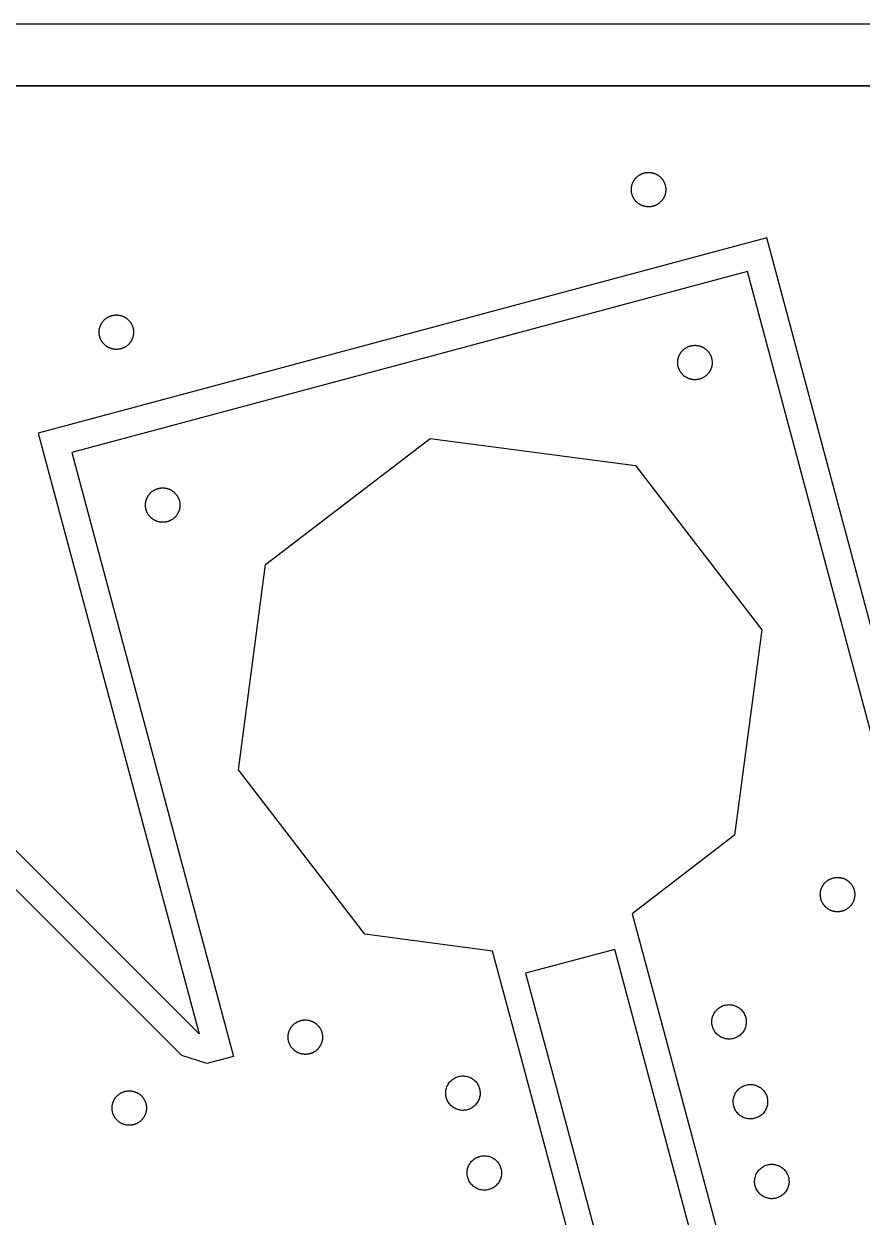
# Model space of a CAD drawing. Extents: x -16500 to 16500, y -16500 to 38576.
# Drawn here: x -6563 to -478, y 7835 to 16500 of the extents above; entities that cross this region are included whole.
import ezdxf

# ---------------------------------------------------------------- set-up
doc = ezdxf.new("R2010")
doc.units = 0
doc.header["$MEASUREMENT"] = 0
for name, color, linetype in [('Bottom', 2, 'Continuous'), ('Top', 1, 'Continuous'), ('Vias', 60, 'Continuous')]:
    doc.layers.add(name, color=color, linetype=linetype)

msp = doc.modelspace()

# ---------------------------------------------------------------- linework, layer by layer
at = {"layer": 'Bottom', "linetype": 'Continuous'}
for points in [[(-16500, 16500), (16500, 16500), (16500, -16500), (-16500, -16500)], [(-16050, 16050), (16050, 16050), (16050, -16050), (-16050, -16050)]]:
    msp.add_lwpolyline(points, close=True, dxfattribs=at)
at = {"layer": 'Top'}
for points in [[(-16500, -16050), (-16500, 16500), (16500, 16500), (16500, -16500), (-16500, -16500), (-16500, -16050)], [(-16050, -16050), (16050, -16050), (16050, 16050), (-16050, 16050)]]:
    msp.add_lwpolyline(points, close=True, dxfattribs=at)
at = {"layer": 'Top', "linetype": 'Continuous'}
for points in [[(50.906, 10392.699), (-1169.063, 14945.686), (-6460.405, 13527.876), (-5291.342, 9164.874)], [(-135.705, 10316.4), (-1310.485, 14700.737), (-6215.456, 13386.454), (-5040.676, 9002.117)], [(-5291.342, 9164.874), (-8626.704, 12500.234), (-12500.234, 8626.703), (-9290.551, 5417.021), (-13700.786, 6354.445), (-14839.727, 996.153), (-10392.695, 50.907), (-14945.686, -1169.063), (-13527.876, -6460.405), (-9164.874, -5291.342), (-12500.235, -8626.702), (-8626.705, -12500.234), (-5417.021, -9290.551), (-6354.445, -13700.786), (-996.153, -14839.727), (-50.907, -10392.695)], [(-5040.676, 9002.117), (-5233.862, 8950.353), (-5417.146, 9007.834), (-8626.704, 12217.392), (-12217.392, 8626.703), (-9007.833, 5417.146), (-9106.927, 5173.522), (-13546.739, 6117.234), (-14602.515, 1150.2), (-10162.703, 206.489), (-10204.285, 10.859), (-10316.4, -135.705), (-14700.737, -1310.485), (-13386.454, -6215.456), (-9002.117, -5040.676), (-8950.353, -5233.862), (-9007.834, -5417.145), (-12217.392, -8626.702), (-8626.704, -12217.391), (-5417.146, -9007.834), (-5173.522, -9106.927), (-6117.234, -13546.739), (-1150.2, -14602.515), (-206.489, -10162.703)]]:
    msp.add_lwpolyline(points, dxfattribs=at)
at = {"layer": 'Top'}
for points in [[(-2524.658, 7393.705), (-2916.976, 8857.855), (-3160.385, 9766.272), (-4088.829, 9888.504), (-5004.839, 11082.272), (-4808.435, 12574.11), (-3614.667, 13490.12), (-2122.829, 13293.716), (-1206.819, 12099.948), (-1403.223, 10608.11), (-2146.163, 10038.032), (-1902.754, 9129.615), (-1510.436, 7665.465)], [(-1693.962, 7616.29), (-2086.279, 9080.44), (-2086.279, 9080.44), (-2273.406, 9778.804), (-2920.576, 9605.395), (-2733.45, 8907.031), (-2341.132, 7442.881)]]:
    msp.add_lwpolyline(points, dxfattribs=at)
at = {"layer": 'Vias'}
for points in [[(-2027.544, 15171.304), (-2030.762, 15171.332), (-2033.979, 15171.443), (-2037.192, 15171.636), (-2040.399, 15171.912), (-2043.598, 15172.27), (-2046.786, 15172.711), (-2049.962, 15173.234), (-2053.124, 15173.838), (-2056.269, 15174.523), (-2059.395, 15175.289), (-2062.5, 15176.136), (-2065.583, 15177.062), (-2068.641, 15178.067), (-2071.672, 15179.151), (-2074.674, 15180.312), (-2077.645, 15181.55), (-2080.583, 15182.864), (-2083.487, 15184.254), (-2086.353, 15185.717), (-2089.181, 15187.254), (-2091.969, 15188.864), (-2094.714, 15190.544), (-2097.415, 15192.295), (-2100.07, 15194.115), (-2102.677, 15196.002), (-2105.235, 15197.956), (-2107.742, 15199.975), (-2110.195, 15202.059), (-2112.595, 15204.204), (-2114.938, 15206.411), (-2117.224, 15208.677), (-2119.451, 15211.001), (-2121.617, 15213.382), (-2123.721, 15215.818), (-2125.761, 15218.307), (-2127.737, 15220.848), (-2129.647, 15223.439), (-2131.489, 15226.078), (-2133.263, 15228.764), (-2134.967, 15231.495), (-2136.601, 15234.268), (-2138.162, 15237.083), (-2139.65, 15239.937), (-2141.065, 15242.829), (-2142.404, 15245.755), (-2143.668, 15248.716), (-2144.854, 15251.708), (-2145.964, 15254.729), (-2146.995, 15257.778), (-2147.948, 15260.853), (-2148.821, 15263.951), (-2149.614, 15267.07), (-2150.326, 15270.209), (-2150.958, 15273.366), (-2151.507, 15276.537), (-2151.976, 15279.722), (-2152.361, 15282.917), (-2152.665, 15286.122), (-2152.886, 15289.333), (-2153.024, 15292.549), (-2153.079, 15295.767), (-2153.051, 15298.985), (-2152.941, 15302.202), (-2152.748, 15305.415), (-2152.472, 15308.622), (-2152.113, 15311.821), (-2151.673, 15315.009), (-2151.15, 15318.185), (-2150.546, 15321.347), (-2149.86, 15324.492), (-2149.094, 15327.618), (-2148.248, 15330.724), (-2147.322, 15333.806), (-2146.317, 15336.864), (-2145.233, 15339.895), (-2144.072, 15342.897), (-2142.834, 15345.868), (-2141.519, 15348.806), (-2140.13, 15351.71), (-2138.666, 15354.576), (-2137.129, 15357.404), (-2135.52, 15360.192), (-2133.839, 15362.937), (-2132.088, 15365.638), (-2130.269, 15368.293), (-2128.381, 15370.9), (-2126.427, 15373.458), (-2124.408, 15375.965), (-2122.325, 15378.419), (-2120.179, 15380.818), (-2117.973, 15383.161), (-2115.707, 15385.447), (-2113.382, 15387.674), (-2111.001, 15389.84), (-2108.566, 15391.944), (-2106.076, 15393.984), (-2103.535, 15395.96), (-2100.944, 15397.87), (-2098.305, 15399.713), (-2095.619, 15401.486), (-2092.889, 15403.19), (-2090.115, 15404.824), (-2087.3, 15406.385), (-2084.446, 15407.873), (-2081.555, 15409.288), (-2078.628, 15410.627), (-2075.668, 15411.891), (-2072.676, 15413.078), (-2069.654, 15414.187), (-2066.605, 15415.218), (-2063.531, 15416.171), (-2060.433, 15417.044), (-2057.313, 15417.837), (-2054.174, 15418.549), (-2051.018, 15419.181), (-2047.846, 15419.731), (-2044.662, 15420.199), (-2041.466, 15420.584), (-2038.262, 15420.888), (-2035.051, 15421.109), (-2031.835, 15421.247), (-2028.617, 15421.302), (-2025.398, 15421.275), (-2022.181, 15421.164), (-2018.968, 15420.971), (-2015.761, 15420.695), (-2012.563, 15420.336), (-2009.374, 15419.896), (-2006.198, 15419.373), (-2003.037, 15418.769), (-1999.892, 15418.083), (-1996.765, 15417.317), (-1993.66, 15416.471), (-1990.577, 15415.545), (-1987.519, 15414.54), (-1984.489, 15413.456), (-1981.487, 15412.295), (-1978.515, 15411.057), (-1975.577, 15409.742), (-1972.674, 15408.353), (-1969.807, 15406.889), (-1966.979, 15405.352), (-1964.192, 15403.743), (-1961.446, 15402.062), (-1958.745, 15400.311), (-1956.09, 15398.492), (-1953.483, 15396.604), (-1950.925, 15394.65), (-1948.419, 15392.631), (-1945.965, 15390.548), (-1943.566, 15388.403), (-1941.222, 15386.196), (-1938.936, 15383.93), (-1936.71, 15381.605), (-1934.544, 15379.225), (-1932.44, 15376.789), (-1930.399, 15374.299), (-1928.423, 15371.759), (-1926.513, 15369.168), (-1924.671, 15366.528), (-1922.897, 15363.842), (-1921.193, 15361.112), (-1919.56, 15358.338), (-1917.998, 15355.523), (-1916.51, 15352.669), (-1915.096, 15349.778), (-1913.756, 15346.851), (-1912.493, 15343.891), (-1911.306, 15340.899), (-1910.196, 15337.877), (-1909.165, 15334.828), (-1908.213, 15331.754), (-1907.339, 15328.656), (-1906.546, 15325.536), (-1905.834, 15322.397), (-1905.203, 15319.241), (-1904.653, 15316.07), (-1904.185, 15312.885), (-1903.799, 15309.689), (-1903.496, 15306.485), (-1903.275, 15303.274), (-1903.137, 15300.058), (-1903.081, 15296.84), (-1903.109, 15293.621), (-1903.219, 15290.404), (-1903.413, 15287.191), (-1903.689, 15283.984), (-1904.047, 15280.786), (-1904.488, 15277.597), (-1905.01, 15274.421), (-1905.615, 15271.26), (-1906.3, 15268.115), (-1907.066, 15264.989), (-1907.913, 15261.883), (-1908.839, 15258.8), (-1909.844, 15255.743), (-1910.927, 15252.712), (-1912.089, 15249.71), (-1913.327, 15246.739), (-1914.641, 15243.8), (-1916.03, 15240.897), (-1917.494, 15238.03), (-1919.031, 15235.202), (-1920.641, 15232.415), (-1922.321, 15229.67), (-1924.072, 15226.969), (-1925.892, 15224.314), (-1927.779, 15221.706), (-1929.733, 15219.149), (-1931.752, 15216.642), (-1933.835, 15214.188), (-1935.981, 15211.789), (-1938.188, 15209.445), (-1940.454, 15207.16), (-1942.778, 15204.933), (-1945.159, 15202.767), (-1947.595, 15200.663), (-1950.084, 15198.622), (-1952.625, 15196.646), (-1955.216, 15194.737), (-1957.855, 15192.894), (-1960.541, 15191.12), (-1963.272, 15189.416), (-1966.045, 15187.783), (-1968.86, 15186.222), (-1971.714, 15184.733), (-1974.606, 15183.319), (-1977.532, 15181.98), (-1980.493, 15180.716), (-1983.485, 15179.529), (-1986.506, 15178.42), (-1989.555, 15177.388), (-1992.63, 15176.436), (-1995.728, 15175.563), (-1998.847, 15174.77), (-2001.986, 15174.057), (-2005.143, 15173.426), (-2008.314, 15172.876), (-2011.499, 15172.408), (-2014.694, 15172.022), (-2017.898, 15171.719), (-2021.11, 15171.498), (-2024.325, 15171.36)], [(-5891.247, 14136.028), (-5894.466, 14136.056), (-5897.683, 14136.166), (-5900.895, 14136.36), (-5904.102, 14136.636), (-5907.301, 14136.994), (-5910.49, 14137.435), (-5913.666, 14137.957), (-5916.827, 14138.562), (-5919.972, 14139.247), (-5923.098, 14140.013), (-5926.204, 14140.86), (-5929.286, 14141.786), (-5932.344, 14142.791), (-5935.375, 14143.874), (-5938.377, 14145.036), (-5941.348, 14146.274), (-5944.286, 14147.588), (-5947.19, 14148.977), (-5950.057, 14150.441), (-5952.885, 14151.978), (-5955.672, 14153.588), (-5958.417, 14155.268), (-5961.118, 14157.019), (-5963.773, 14158.839), (-5966.381, 14160.726), (-5968.938, 14162.68), (-5971.445, 14164.699), (-5973.899, 14166.782), (-5976.298, 14168.928), (-5978.642, 14171.135), (-5980.927, 14173.401), (-5983.154, 14175.725), (-5985.32, 14178.106), (-5987.424, 14180.542), (-5989.465, 14183.031), (-5991.44, 14185.572), (-5993.35, 14188.163), (-5995.193, 14190.802), (-5996.967, 14193.488), (-5998.671, 14196.219), (-6000.304, 14198.992), (-6001.865, 14201.807), (-6003.354, 14204.661), (-6004.768, 14207.552), (-6006.107, 14210.479), (-6007.371, 14213.44), (-6008.558, 14216.432), (-6009.667, 14219.453), (-6010.699, 14222.502), (-6011.651, 14225.577), (-6012.524, 14228.675), (-6013.317, 14231.794), (-6014.03, 14234.933), (-6014.661, 14238.089), (-6015.211, 14241.261), (-6015.679, 14244.445), (-6016.065, 14247.641), (-6016.368, 14250.845), (-6016.589, 14254.057), (-6016.727, 14257.272), (-6016.782, 14260.491), (-6016.755, 14263.709), (-6016.644, 14266.926), (-6016.451, 14270.139), (-6016.175, 14273.346), (-6015.817, 14276.545), (-6015.376, 14279.733), (-6014.853, 14282.909), (-6014.249, 14286.071), (-6013.564, 14289.216), (-6012.797, 14292.342), (-6011.951, 14295.447), (-6011.025, 14298.53), (-6010.02, 14301.588), (-6008.936, 14304.619), (-6007.775, 14307.621), (-6006.537, 14310.592), (-6005.223, 14313.53), (-6003.833, 14316.433), (-6002.369, 14319.3), (-6000.832, 14322.128), (-5999.223, 14324.916), (-5997.542, 14327.661), (-5995.792, 14330.362), (-5993.972, 14333.017), (-5992.084, 14335.624), (-5990.131, 14338.182), (-5988.111, 14340.689), (-5986.028, 14343.142), (-5983.883, 14345.542), (-5981.676, 14347.885), (-5979.41, 14350.171), (-5977.086, 14352.398), (-5974.705, 14354.564), (-5972.269, 14356.668), (-5969.78, 14358.708), (-5967.239, 14360.684), (-5964.648, 14362.594), (-5962.008, 14364.436), (-5959.323, 14366.21), (-5956.592, 14367.914), (-5953.818, 14369.548), (-5951.004, 14371.109), (-5948.15, 14372.597), (-5945.258, 14374.011), (-5942.331, 14375.351), (-5939.371, 14376.614), (-5936.379, 14377.801), (-5933.358, 14378.911), (-5930.309, 14379.942), (-5927.234, 14380.895), (-5924.136, 14381.768), (-5921.016, 14382.561), (-5917.877, 14383.273), (-5914.721, 14383.905), (-5911.55, 14384.454), (-5908.365, 14384.922), (-5905.17, 14385.308), (-5901.965, 14385.612), (-5898.754, 14385.833), (-5895.538, 14385.971), (-5892.32, 14386.026), (-5889.101, 14385.998), (-5885.884, 14385.888), (-5882.672, 14385.695), (-5879.465, 14385.419), (-5876.266, 14385.06), (-5873.077, 14384.62), (-5869.901, 14384.097), (-5866.74, 14383.493), (-5863.595, 14382.807), (-5860.469, 14382.041), (-5857.363, 14381.195), (-5854.281, 14380.269), (-5851.223, 14379.263), (-5848.192, 14378.18), (-5845.19, 14377.019), (-5842.219, 14375.781), (-5839.281, 14374.466), (-5836.377, 14373.077), (-5833.51, 14371.613), (-5830.682, 14370.076), (-5827.895, 14368.467), (-5825.15, 14366.786), (-5822.449, 14365.035), (-5819.794, 14363.216), (-5817.186, 14361.328), (-5814.629, 14359.374), (-5812.122, 14357.355), (-5809.668, 14355.272), (-5807.269, 14353.126), (-5804.925, 14350.92), (-5802.64, 14348.654), (-5800.413, 14346.329), (-5798.247, 14343.948), (-5796.143, 14341.512), (-5794.102, 14339.023), (-5792.127, 14336.482), (-5790.217, 14333.891), (-5788.374, 14331.252), (-5786.6, 14328.566), (-5784.896, 14325.836), (-5783.263, 14323.062), (-5781.702, 14320.247), (-5780.213, 14317.393), (-5778.799, 14314.502), (-5777.46, 14311.575), (-5776.196, 14308.615), (-5775.009, 14305.623), (-5773.9, 14302.601), (-5772.868, 14299.552), (-5771.916, 14296.478), (-5771.043, 14293.38), (-5770.25, 14290.26), (-5769.537, 14287.121), (-5768.906, 14283.965), (-5768.356, 14280.793), (-5767.888, 14277.609), (-5767.502, 14274.413), (-5767.199, 14271.209), (-5766.978, 14267.998), (-5766.84, 14264.782), (-5766.785, 14261.564), (-5766.812, 14258.345), (-5766.923, 14255.128), (-5767.116, 14251.915), (-5767.392, 14248.708), (-5767.75, 14245.51), (-5768.191, 14242.321), (-5768.714, 14239.145), (-5769.318, 14235.983), (-5770.003, 14232.839), (-5770.77, 14229.712), (-5771.616, 14226.607), (-5772.542, 14223.524), (-5773.547, 14220.466), (-5774.631, 14217.436), (-5775.792, 14214.434), (-5777.03, 14211.462), (-5778.344, 14208.524), (-5779.734, 14205.621), (-5781.198, 14202.754), (-5782.735, 14199.926), (-5784.344, 14197.139), (-5786.025, 14194.393), (-5787.775, 14191.692), (-5789.595, 14189.037), (-5791.483, 14186.43), (-5793.436, 14183.872), (-5795.456, 14181.366), (-5797.539, 14178.912), (-5799.684, 14176.512), (-5801.891, 14174.169), (-5804.157, 14171.883), (-5806.481, 14169.657), (-5808.862, 14167.491), (-5811.298, 14165.387), (-5813.787, 14163.346), (-5816.328, 14161.37), (-5818.919, 14159.46), (-5821.559, 14157.618), (-5824.244, 14155.844), (-5826.975, 14154.14), (-5829.749, 14152.507), (-5832.563, 14150.945), (-5835.417, 14149.457), (-5838.309, 14148.043), (-5841.236, 14146.703), (-5844.196, 14145.44), (-5847.188, 14144.253), (-5850.209, 14143.143), (-5853.258, 14142.112), (-5856.333, 14141.159), (-5859.431, 14140.286), (-5862.551, 14139.493), (-5865.69, 14138.781), (-5868.846, 14138.15), (-5872.017, 14137.6), (-5875.202, 14137.132), (-5878.397, 14136.746), (-5881.602, 14136.442), (-5884.813, 14136.222), (-5888.029, 14136.084)], [(-1691.079, 13915.601), (-1694.298, 13915.629), (-1697.514, 13915.739), (-1700.727, 13915.932), (-1703.934, 13916.208), (-1707.133, 13916.567), (-1710.322, 13917.007), (-1713.498, 13917.53), (-1716.659, 13918.134), (-1719.804, 13918.82), (-1722.93, 13919.586), (-1726.036, 13920.432), (-1729.118, 13921.358), (-1732.176, 13922.363), (-1735.207, 13923.447), (-1738.209, 13924.608), (-1741.18, 13925.846), (-1744.118, 13927.161), (-1747.022, 13928.55), (-1749.888, 13930.014), (-1752.716, 13931.551), (-1755.504, 13933.16), (-1758.249, 13934.841), (-1760.95, 13936.592), (-1763.605, 13938.411), (-1766.212, 13940.299), (-1768.77, 13942.253), (-1771.277, 13944.272), (-1773.731, 13946.355), (-1776.13, 13948.501), (-1778.473, 13950.707), (-1780.759, 13952.973), (-1782.986, 13955.298), (-1785.152, 13957.679), (-1787.256, 13960.114), (-1789.297, 13962.604), (-1791.272, 13965.145), (-1793.182, 13967.736), (-1795.025, 13970.375), (-1796.798, 13973.061), (-1798.503, 13975.791), (-1800.136, 13978.565), (-1801.697, 13981.38), (-1803.185, 13984.234), (-1804.6, 13987.125), (-1805.939, 13990.052), (-1807.203, 13993.012), (-1808.39, 13996.004), (-1809.499, 13999.026), (-1810.531, 14002.075), (-1811.483, 14005.149), (-1812.356, 14008.247), (-1813.149, 14011.367), (-1813.862, 14014.506), (-1814.493, 14017.662), (-1815.043, 14020.834), (-1815.511, 14024.018), (-1815.897, 14027.214), (-1816.2, 14030.418), (-1816.421, 14033.629), (-1816.559, 14036.845), (-1816.614, 14040.063), (-1816.587, 14043.282), (-1816.476, 14046.499), (-1816.283, 14049.712), (-1816.007, 14052.919), (-1815.649, 14056.117), (-1815.208, 14059.306), (-1814.685, 14062.482), (-1814.081, 14065.643), (-1813.396, 14068.788), (-1812.629, 14071.915), (-1811.783, 14075.02), (-1810.857, 14078.103), (-1809.852, 14081.16), (-1808.768, 14084.191), (-1807.607, 14087.193), (-1806.369, 14090.164), (-1805.055, 14093.103), (-1803.665, 14096.006), (-1802.201, 14098.873), (-1800.664, 14101.701), (-1799.055, 14104.488), (-1797.374, 14107.233), (-1795.624, 14109.934), (-1793.804, 14112.589), (-1791.916, 14115.197), (-1789.962, 14117.755), (-1787.943, 14120.261), (-1785.86, 14122.715), (-1783.715, 14125.114), (-1781.508, 14127.458), (-1779.242, 14129.744), (-1776.918, 14131.97), (-1774.537, 14134.136), (-1772.101, 14136.24), (-1769.612, 14138.281), (-1767.071, 14140.257), (-1764.48, 14142.167), (-1761.84, 14144.009), (-1759.155, 14145.783), (-1756.424, 14147.487), (-1753.65, 14149.12), (-1750.836, 14150.681), (-1747.982, 14152.17), (-1745.09, 14153.584), (-1742.163, 14154.923), (-1739.203, 14156.187), (-1736.211, 14157.374), (-1733.19, 14158.484), (-1730.141, 14159.515), (-1727.066, 14160.467), (-1723.968, 14161.34), (-1720.848, 14162.133), (-1717.709, 14162.846), (-1714.553, 14163.477), (-1711.382, 14164.027), (-1708.197, 14164.495), (-1705.002, 14164.881), (-1701.797, 14165.184), (-1698.586, 14165.405), (-1695.37, 14165.543), (-1692.152, 14165.599), (-1688.933, 14165.571), (-1685.716, 14165.46), (-1682.503, 14165.267), (-1679.297, 14164.991), (-1676.098, 14164.633), (-1672.909, 14164.192), (-1669.733, 14163.67), (-1666.572, 14163.065), (-1663.427, 14162.38), (-1660.301, 14161.614), (-1657.195, 14160.767), (-1654.112, 14159.841), (-1651.055, 14158.836), (-1648.024, 14157.753), (-1645.022, 14156.591), (-1642.051, 14155.353), (-1639.113, 14154.039), (-1636.209, 14152.649), (-1633.342, 14151.186), (-1630.514, 14149.649), (-1627.727, 14148.039), (-1624.982, 14146.359), (-1622.281, 14144.608), (-1619.626, 14142.788), (-1617.018, 14140.901), (-1614.461, 14138.947), (-1611.954, 14136.928), (-1609.5, 14134.845), (-1607.101, 14132.699), (-1604.757, 14130.492), (-1602.472, 14128.226), (-1600.245, 14125.902), (-1598.079, 14123.521), (-1595.975, 14121.085), (-1593.934, 14118.596), (-1591.958, 14116.055), (-1590.049, 14113.464), (-1588.206, 14110.825), (-1586.432, 14108.139), (-1584.728, 14105.408), (-1583.095, 14102.635), (-1581.534, 14099.82), (-1580.045, 14096.966), (-1578.631, 14094.074), (-1577.292, 14091.148), (-1576.028, 14088.187), (-1574.841, 14085.195), (-1573.732, 14082.174), (-1572.7, 14079.125), (-1571.748, 14076.05), (-1570.875, 14072.952), (-1570.082, 14069.833), (-1569.369, 14066.694), (-1568.738, 14063.537), (-1568.188, 14060.366), (-1567.72, 14057.181), (-1567.334, 14053.986), (-1567.031, 14050.781), (-1566.81, 14047.57), (-1566.672, 14044.354), (-1566.617, 14041.136), (-1566.644, 14037.918), (-1566.755, 14034.701), (-1566.948, 14031.488), (-1567.224, 14028.281), (-1567.582, 14025.082), (-1568.023, 14021.894), (-1568.546, 14018.718), (-1569.15, 14015.556), (-1569.835, 14012.411), (-1570.601, 14009.285), (-1571.448, 14006.179), (-1572.374, 14003.097), (-1573.379, 14000.039), (-1574.463, 13997.008), (-1575.624, 13994.006), (-1576.862, 13991.035), (-1578.176, 13988.097), (-1579.566, 13985.193), (-1581.029, 13982.327), (-1582.567, 13979.499), (-1584.176, 13976.711), (-1585.857, 13973.966), (-1587.607, 13971.265), (-1589.427, 13968.61), (-1591.314, 13966.003), (-1593.268, 13963.445), (-1595.288, 13960.938), (-1597.371, 13958.484), (-1599.516, 13956.085), (-1601.723, 13953.742), (-1603.989, 13951.456), (-1606.313, 13949.229), (-1608.694, 13947.063), (-1611.13, 13944.959), (-1613.619, 13942.919), (-1616.16, 13940.943), (-1618.751, 13939.033), (-1621.391, 13937.191), (-1624.076, 13935.417), (-1626.807, 13933.713), (-1629.581, 13932.079), (-1632.395, 13930.518), (-1635.249, 13929.03), (-1638.141, 13927.615), (-1641.068, 13926.276), (-1644.028, 13925.012), (-1647.02, 13923.825), (-1650.041, 13922.716), (-1653.09, 13921.685), (-1656.165, 13920.732), (-1659.263, 13919.859), (-1662.383, 13919.066), (-1665.522, 13918.354), (-1668.678, 13917.722), (-1671.849, 13917.172), (-1675.034, 13916.704), (-1678.229, 13916.319), (-1681.434, 13916.015), (-1684.645, 13915.794), (-1687.861, 13915.656)], [(-5554.782, 12880.325), (-5558.001, 12880.352), (-5561.218, 12880.463), (-5564.431, 12880.656), (-5567.638, 12880.932), (-5570.836, 12881.29), (-5574.025, 12881.731), (-5577.201, 12882.254), (-5580.362, 12882.858), (-5583.507, 12883.543), (-5586.634, 12884.31), (-5589.739, 12885.156), (-5592.822, 12886.082), (-5595.879, 12887.087), (-5598.91, 12888.171), (-5601.912, 12889.332), (-5604.883, 12890.57), (-5607.822, 12891.884), (-5610.725, 12893.274), (-5613.592, 12894.738), (-5616.42, 12896.275), (-5619.207, 12897.884), (-5621.952, 12899.565), (-5624.653, 12901.315), (-5627.308, 12903.135), (-5629.916, 12905.023), (-5632.474, 12906.977), (-5634.98, 12908.996), (-5637.434, 12911.079), (-5639.833, 12913.224), (-5642.177, 12915.431), (-5644.463, 12917.697), (-5646.689, 12920.021), (-5648.855, 12922.402), (-5650.959, 12924.838), (-5653, 12927.327), (-5654.976, 12929.868), (-5656.886, 12932.459), (-5658.728, 12935.099), (-5660.502, 12937.784), (-5662.206, 12940.515), (-5663.839, 12943.289), (-5665.4, 12946.103), (-5666.889, 12948.957), (-5668.303, 12951.849), (-5669.642, 12954.776), (-5670.906, 12957.736), (-5672.093, 12960.728), (-5673.203, 12963.749), (-5674.234, 12966.798), (-5675.186, 12969.873), (-5676.059, 12972.971), (-5676.852, 12976.091), (-5677.565, 12979.23), (-5678.196, 12982.386), (-5678.746, 12985.557), (-5679.214, 12988.742), (-5679.6, 12991.937), (-5679.903, 12995.142), (-5680.124, 12998.353), (-5680.262, 13001.569), (-5680.318, 13004.787), (-5680.29, 13008.006), (-5680.179, 13011.223), (-5679.986, 13014.436), (-5679.71, 13017.642), (-5679.352, 13020.841), (-5678.911, 13024.03), (-5678.389, 13027.206), (-5677.784, 13030.367), (-5677.099, 13033.512), (-5676.333, 13036.638), (-5675.486, 13039.744), (-5674.56, 13042.827), (-5673.555, 13045.884), (-5672.472, 13048.915), (-5671.31, 13051.917), (-5670.072, 13054.888), (-5668.758, 13057.826), (-5667.368, 13060.73), (-5665.905, 13063.597), (-5664.368, 13066.425), (-5662.758, 13069.212), (-5661.078, 13071.957), (-5659.327, 13074.658), (-5657.507, 13077.313), (-5655.62, 13079.921), (-5653.666, 13082.478), (-5651.647, 13084.985), (-5649.564, 13087.439), (-5647.418, 13089.838), (-5645.211, 13092.182), (-5642.945, 13094.467), (-5640.621, 13096.694), (-5638.24, 13098.86), (-5635.804, 13100.964), (-5633.315, 13103.005), (-5630.774, 13104.981), (-5628.183, 13106.89), (-5625.544, 13108.733), (-5622.858, 13110.507), (-5620.127, 13112.211), (-5617.354, 13113.844), (-5614.539, 13115.405), (-5611.685, 13116.894), (-5608.793, 13118.308), (-5605.867, 13119.647), (-5602.906, 13120.911), (-5599.914, 13122.098), (-5596.893, 13123.207), (-5593.844, 13124.239), (-5590.769, 13125.191), (-5587.671, 13126.064), (-5584.552, 13126.857), (-5581.413, 13127.57), (-5578.256, 13128.201), (-5575.085, 13128.751), (-5571.9, 13129.219), (-5568.705, 13129.605), (-5565.5, 13129.908), (-5562.289, 13130.129), (-5559.073, 13130.267), (-5555.855, 13130.322), (-5552.637, 13130.295), (-5549.42, 13130.184), (-5546.207, 13129.991), (-5543, 13129.715), (-5539.801, 13129.357), (-5536.613, 13128.916), (-5533.437, 13128.393), (-5530.275, 13127.789), (-5527.13, 13127.104), (-5524.004, 13126.338), (-5520.898, 13125.491), (-5517.816, 13124.565), (-5514.758, 13123.56), (-5511.727, 13122.476), (-5508.725, 13121.315), (-5505.754, 13120.077), (-5502.816, 13118.763), (-5499.912, 13117.373), (-5497.046, 13115.91), (-5494.218, 13114.372), (-5491.43, 13112.763), (-5488.685, 13111.082), (-5485.984, 13109.332), (-5483.329, 13107.512), (-5480.722, 13105.625), (-5478.164, 13103.671), (-5475.657, 13101.651), (-5473.203, 13099.568), (-5470.804, 13097.423), (-5468.461, 13095.216), (-5466.175, 13092.95), (-5463.948, 13090.626), (-5461.782, 13088.245), (-5459.678, 13085.809), (-5457.638, 13083.32), (-5455.662, 13080.779), (-5453.752, 13078.188), (-5451.91, 13075.548), (-5450.136, 13072.863), (-5448.432, 13070.132), (-5446.798, 13067.358), (-5445.237, 13064.544), (-5443.749, 13061.69), (-5442.334, 13058.798), (-5440.995, 13055.871), (-5439.731, 13052.911), (-5438.544, 13049.919), (-5437.435, 13046.898), (-5436.404, 13043.849), (-5435.451, 13040.774), (-5434.578, 13037.676), (-5433.785, 13034.556), (-5433.073, 13031.417), (-5432.441, 13028.261), (-5431.891, 13025.09), (-5431.423, 13021.905), (-5431.038, 13018.71), (-5430.734, 13015.505), (-5430.513, 13012.294), (-5430.375, 13009.078), (-5430.32, 13005.86), (-5430.348, 13002.641), (-5430.458, 12999.425), (-5430.651, 12996.212), (-5430.927, 12993.005), (-5431.286, 12989.806), (-5431.726, 12986.617), (-5432.249, 12983.441), (-5432.853, 12980.28), (-5433.539, 12977.135), (-5434.305, 12974.009), (-5435.151, 12970.903), (-5436.077, 12967.821), (-5437.082, 12964.763), (-5438.166, 12961.732), (-5439.327, 12958.73), (-5440.565, 12955.759), (-5441.88, 12952.821), (-5443.269, 12949.917), (-5444.733, 12947.051), (-5446.27, 12944.223), (-5447.879, 12941.435), (-5449.56, 12938.69), (-5451.311, 12935.989), (-5453.13, 12933.334), (-5455.018, 12930.727), (-5456.972, 12928.169), (-5458.991, 12925.662), (-5461.074, 12923.208), (-5463.22, 12920.809), (-5465.426, 12918.466), (-5467.692, 12916.18), (-5470.017, 12913.953), (-5472.398, 12911.787), (-5474.833, 12909.683), (-5477.323, 12907.642), (-5479.864, 12905.667), (-5482.455, 12903.757), (-5485.094, 12901.914), (-5487.78, 12900.141), (-5490.51, 12898.436), (-5493.284, 12896.803), (-5496.099, 12895.242), (-5498.953, 12893.754), (-5501.844, 12892.339), (-5504.771, 12891), (-5507.731, 12889.736), (-5510.723, 12888.549), (-5513.745, 12887.44), (-5516.794, 12886.408), (-5519.868, 12885.456), (-5522.966, 12884.583), (-5526.086, 12883.79), (-5529.225, 12883.077), (-5532.381, 12882.446), (-5535.553, 12881.896), (-5538.737, 12881.428), (-5541.933, 12881.042), (-5545.137, 12880.739), (-5548.348, 12880.518), (-5551.564, 12880.38)], [(-655.803, 10051.898), (-659.021, 10051.925), (-662.238, 10052.036), (-665.451, 10052.229), (-668.658, 10052.505), (-671.857, 10052.863), (-675.045, 10053.304), (-678.221, 10053.827), (-681.383, 10054.431), (-684.528, 10055.116), (-687.654, 10055.882), (-690.76, 10056.729), (-693.842, 10057.655), (-696.9, 10058.66), (-699.931, 10059.744), (-702.933, 10060.905), (-705.904, 10062.143), (-708.842, 10063.457), (-711.746, 10064.847), (-714.612, 10066.31), (-717.44, 10067.848), (-720.228, 10069.457), (-722.973, 10071.138), (-725.674, 10072.888), (-728.329, 10074.708), (-730.936, 10076.595), (-733.494, 10078.549), (-736.001, 10080.569), (-738.455, 10082.652), (-740.854, 10084.797), (-743.197, 10087.004), (-745.483, 10089.27), (-747.71, 10091.594), (-749.876, 10093.975), (-751.98, 10096.411), (-754.02, 10098.9), (-755.996, 10101.441), (-757.906, 10104.032), (-759.748, 10106.672), (-761.522, 10109.357), (-763.226, 10112.088), (-764.86, 10114.862), (-766.421, 10117.676), (-767.909, 10120.53), (-769.324, 10123.422), (-770.663, 10126.349), (-771.927, 10129.309), (-773.114, 10132.301), (-774.223, 10135.322), (-775.254, 10138.371), (-776.207, 10141.446), (-777.08, 10144.544), (-777.873, 10147.664), (-778.585, 10150.803), (-779.217, 10153.959), (-779.767, 10157.13), (-780.235, 10160.315), (-780.62, 10163.51), (-780.924, 10166.715), (-781.145, 10169.926), (-781.283, 10173.142), (-781.338, 10176.36), (-781.31, 10179.579), (-781.2, 10182.795), (-781.007, 10186.008), (-780.731, 10189.215), (-780.372, 10192.414), (-779.932, 10195.603), (-779.409, 10198.779), (-778.805, 10201.94), (-778.119, 10205.085), (-777.353, 10208.211), (-776.507, 10211.317), (-775.581, 10214.399), (-774.576, 10217.457), (-773.492, 10220.488), (-772.331, 10223.49), (-771.093, 10226.461), (-769.778, 10229.399), (-768.389, 10232.303), (-766.925, 10235.169), (-765.388, 10237.997), (-763.779, 10240.785), (-762.098, 10243.53), (-760.347, 10246.231), (-758.528, 10248.886), (-756.64, 10251.493), (-754.686, 10254.051), (-752.667, 10256.558), (-750.584, 10259.012), (-748.438, 10261.411), (-746.232, 10263.754), (-743.966, 10266.04), (-741.641, 10268.267), (-739.26, 10270.433), (-736.825, 10272.537), (-734.335, 10274.578), (-731.794, 10276.553), (-729.203, 10278.463), (-726.564, 10280.306), (-723.878, 10282.079), (-721.148, 10283.784), (-718.374, 10285.417), (-715.559, 10286.978), (-712.705, 10288.466), (-709.814, 10289.881), (-706.887, 10291.22), (-703.927, 10292.484), (-700.935, 10293.671), (-697.913, 10294.78), (-694.864, 10295.812), (-691.79, 10296.764), (-688.692, 10297.637), (-685.572, 10298.43), (-682.433, 10299.143), (-679.277, 10299.774), (-676.105, 10300.324), (-672.921, 10300.792), (-669.725, 10301.178), (-666.521, 10301.481), (-663.31, 10301.702), (-660.094, 10301.84), (-656.876, 10301.895), (-653.657, 10301.868), (-650.44, 10301.757), (-647.227, 10301.564), (-644.02, 10301.288), (-640.822, 10300.93), (-637.633, 10300.489), (-634.457, 10299.966), (-631.296, 10299.362), (-628.151, 10298.677), (-625.024, 10297.91), (-621.919, 10297.064), (-618.836, 10296.138), (-615.779, 10295.133), (-612.748, 10294.049), (-609.746, 10292.888), (-606.775, 10291.65), (-603.836, 10290.336), (-600.933, 10288.946), (-598.066, 10287.482), (-595.238, 10285.945), (-592.451, 10284.336), (-589.706, 10282.655), (-587.005, 10280.905), (-584.35, 10279.085), (-581.742, 10277.197), (-579.184, 10275.243), (-576.678, 10273.224), (-574.224, 10271.141), (-571.825, 10268.996), (-569.481, 10266.789), (-567.195, 10264.523), (-564.969, 10262.199), (-562.803, 10259.818), (-560.699, 10257.382), (-558.658, 10254.893), (-556.682, 10252.352), (-554.772, 10249.761), (-552.93, 10247.121), (-551.156, 10244.436), (-549.452, 10241.705), (-547.819, 10238.931), (-546.258, 10236.117), (-544.769, 10233.263), (-543.355, 10230.371), (-542.016, 10227.444), (-540.752, 10224.484), (-539.565, 10221.492), (-538.455, 10218.471), (-537.424, 10215.422), (-536.472, 10212.347), (-535.599, 10209.249), (-534.806, 10206.129), (-534.093, 10202.99), (-533.462, 10199.834), (-532.912, 10196.663), (-532.444, 10193.478), (-532.058, 10190.283), (-531.755, 10187.078), (-531.534, 10183.867), (-531.396, 10180.651), (-531.34, 10177.433), (-531.368, 10174.214), (-531.479, 10170.997), (-531.672, 10167.784), (-531.948, 10164.578), (-532.306, 10161.379), (-532.747, 10158.19), (-533.269, 10155.014), (-533.874, 10151.853), (-534.559, 10148.708), (-535.325, 10145.582), (-536.172, 10142.476), (-537.098, 10139.393), (-538.103, 10136.336), (-539.186, 10133.305), (-540.348, 10130.303), (-541.586, 10127.332), (-542.9, 10124.394), (-544.29, 10121.49), (-545.753, 10118.623), (-547.29, 10115.795), (-548.9, 10113.008), (-550.58, 10110.263), (-552.331, 10107.562), (-554.151, 10104.907), (-556.038, 10102.299), (-557.992, 10099.742), (-560.011, 10097.235), (-562.094, 10094.781), (-564.24, 10092.382), (-566.447, 10090.038), (-568.713, 10087.753), (-571.037, 10085.526), (-573.418, 10083.36), (-575.854, 10081.256), (-578.343, 10079.215), (-580.884, 10077.239), (-583.475, 10075.33), (-586.114, 10073.487), (-588.8, 10071.713), (-591.531, 10070.009), (-594.304, 10068.376), (-597.119, 10066.815), (-599.973, 10065.326), (-602.865, 10063.912), (-605.791, 10062.573), (-608.752, 10061.309), (-611.744, 10060.122), (-614.765, 10059.013), (-617.814, 10057.981), (-620.889, 10057.029), (-623.987, 10056.156), (-627.106, 10055.363), (-630.245, 10054.65), (-633.402, 10054.019), (-636.573, 10053.469), (-639.758, 10053.001), (-642.953, 10052.615), (-646.158, 10052.312), (-649.369, 10052.091), (-652.585, 10051.953)], [(-1442.63, 9127.561), (-1450.481, 9127.725), (-1458.306, 9128.382), (-1466.075, 9129.53), (-1473.756, 9131.162), (-1481.319, 9133.274), (-1488.735, 9135.856), (-1495.974, 9138.9), (-1503.008, 9142.391), (-1509.809, 9146.317), (-1516.349, 9150.663), (-1522.604, 9155.411), (-1528.549, 9160.542), (-1534.159, 9166.036), (-1539.414, 9171.872), (-1544.291, 9178.026), (-1548.773, 9184.474), (-1552.841, 9191.191), (-1556.479, 9198.15), (-1559.673, 9205.324), (-1562.41, 9212.684), (-1564.68, 9220.202), (-1566.473, 9227.847), (-1567.783, 9235.59), (-1568.603, 9243.399), (-1568.932, 9251.245), (-1568.768, 9259.096), (-1568.111, 9266.921), (-1566.964, 9274.69), (-1565.331, 9282.371), (-1563.219, 9289.934), (-1560.637, 9297.35), (-1557.594, 9304.589), (-1554.102, 9311.623), (-1550.176, 9318.424), (-1545.83, 9324.964), (-1541.082, 9331.219), (-1535.951, 9337.164), (-1530.457, 9342.774), (-1524.621, 9348.029), (-1518.467, 9352.906), (-1512.019, 9357.388), (-1505.302, 9361.456), (-1498.343, 9365.094), (-1491.169, 9368.288), (-1483.809, 9371.025), (-1476.292, 9373.295), (-1468.646, 9375.088), (-1460.904, 9376.398), (-1453.094, 9377.218), (-1445.248, 9377.547), (-1437.397, 9377.383), (-1429.572, 9376.726), (-1421.804, 9375.578), (-1414.122, 9373.946), (-1406.559, 9371.834), (-1399.143, 9369.252), (-1391.904, 9366.209), (-1384.87, 9362.717), (-1378.07, 9358.791), (-1371.529, 9354.445), (-1365.274, 9349.697), (-1359.33, 9344.566), (-1353.719, 9339.072), (-1348.465, 9333.236), (-1343.587, 9327.082), (-1339.105, 9320.634), (-1335.037, 9313.917), (-1331.399, 9306.958), (-1328.205, 9299.784), (-1325.468, 9292.424), (-1323.198, 9284.906), (-1321.405, 9277.261), (-1320.096, 9269.518), (-1319.275, 9261.709), (-1318.946, 9253.863), (-1319.11, 9246.012), (-1319.768, 9238.187), (-1320.915, 9230.418), (-1322.547, 9222.737), (-1324.659, 9215.174), (-1327.242, 9207.758), (-1330.285, 9200.519), (-1333.776, 9193.485), (-1337.703, 9186.685), (-1342.048, 9180.144), (-1346.796, 9173.889), (-1351.927, 9167.945), (-1357.421, 9162.334), (-1363.257, 9157.08), (-1369.411, 9152.202), (-1375.859, 9147.72), (-1382.576, 9143.652), (-1389.535, 9140.014), (-1396.709, 9136.82), (-1404.069, 9134.083), (-1411.587, 9131.813), (-1419.232, 9130.02), (-1426.975, 9128.711), (-1434.784, 9127.89)], [(-4519.506, 9016.621), (-4522.725, 9016.649), (-4525.942, 9016.76), (-4529.155, 9016.953), (-4532.361, 9017.229), (-4535.56, 9017.587), (-4538.749, 9018.028), (-4541.925, 9018.55), (-4545.086, 9019.155), (-4548.231, 9019.84), (-4551.357, 9020.606), (-4554.463, 9021.453), (-4557.546, 9022.379), (-4560.603, 9023.384), (-4563.634, 9024.467), (-4566.636, 9025.629), (-4569.607, 9026.867), (-4572.545, 9028.181), (-4575.449, 9029.571), (-4578.316, 9031.034), (-4581.144, 9032.571), (-4583.931, 9034.181), (-4586.676, 9035.861), (-4589.377, 9037.612), (-4592.032, 9039.432), (-4594.64, 9041.319), (-4597.197, 9043.273), (-4599.704, 9045.292), (-4602.158, 9047.375), (-4604.557, 9049.521), (-4606.901, 9051.728), (-4609.186, 9053.994), (-4611.413, 9056.318), (-4613.579, 9058.699), (-4615.683, 9061.135), (-4617.724, 9063.624), (-4619.7, 9066.165), (-4621.609, 9068.756), (-4623.452, 9071.395), (-4625.226, 9074.081), (-4626.93, 9076.812), (-4628.563, 9079.585), (-4630.124, 9082.4), (-4631.613, 9085.254), (-4633.027, 9088.146), (-4634.366, 9091.072), (-4635.63, 9094.033), (-4636.817, 9097.025), (-4637.926, 9100.046), (-4638.958, 9103.095), (-4639.91, 9106.17), (-4640.783, 9109.268), (-4641.576, 9112.387), (-4642.289, 9115.526), (-4642.92, 9118.683), (-4643.47, 9121.854), (-4643.938, 9125.039), (-4644.324, 9128.234), (-4644.627, 9131.439), (-4644.848, 9134.65), (-4644.986, 9137.866), (-4645.041, 9141.084), (-4645.014, 9144.302), (-4644.903, 9147.519), (-4644.71, 9150.732), (-4644.434, 9153.939), (-4644.076, 9157.138), (-4643.635, 9160.326), (-4643.112, 9163.502), (-4642.508, 9166.664), (-4641.823, 9169.809), (-4641.057, 9172.935), (-4640.21, 9176.041), (-4639.284, 9179.123), (-4638.279, 9182.181), (-4637.195, 9185.212), (-4636.034, 9188.214), (-4634.796, 9191.185), (-4633.482, 9194.123), (-4632.092, 9197.027), (-4630.629, 9199.893), (-4629.091, 9202.721), (-4627.482, 9205.509), (-4625.801, 9208.254), (-4624.051, 9210.955), (-4622.231, 9213.61), (-4620.344, 9216.217), (-4618.39, 9218.775), (-4616.37, 9221.282), (-4614.287, 9223.736), (-4612.142, 9226.135), (-4609.935, 9228.478), (-4607.669, 9230.764), (-4605.345, 9232.991), (-4602.964, 9235.157), (-4600.528, 9237.261), (-4598.039, 9239.301), (-4595.498, 9241.277), (-4592.907, 9243.187), (-4590.267, 9245.029), (-4587.582, 9246.803), (-4584.851, 9248.507), (-4582.077, 9250.141), (-4579.263, 9251.702), (-4576.409, 9253.19), (-4573.517, 9254.605), (-4570.59, 9255.944), (-4567.63, 9257.208), (-4564.638, 9258.395), (-4561.617, 9259.504), (-4558.568, 9260.535), (-4555.493, 9261.488), (-4552.395, 9262.361), (-4549.275, 9263.154), (-4546.136, 9263.866), (-4542.98, 9264.498), (-4539.809, 9265.048), (-4536.624, 9265.516), (-4533.429, 9265.901), (-4530.224, 9266.205), (-4527.013, 9266.426), (-4523.797, 9266.564), (-4520.579, 9266.619), (-4517.36, 9266.591), (-4514.144, 9266.481), (-4510.931, 9266.288), (-4507.724, 9266.012), (-4504.525, 9265.653), (-4501.336, 9265.213), (-4498.16, 9264.69), (-4494.999, 9264.086), (-4491.854, 9263.4), (-4488.728, 9262.634), (-4485.622, 9261.788), (-4482.54, 9260.862), (-4479.482, 9259.857), (-4476.451, 9258.773), (-4473.449, 9257.612), (-4470.478, 9256.374), (-4467.54, 9255.059), (-4464.636, 9253.67), (-4461.77, 9252.206), (-4458.942, 9250.669), (-4456.154, 9249.06), (-4453.409, 9247.379), (-4450.708, 9245.628), (-4448.053, 9243.809), (-4445.446, 9241.921), (-4442.888, 9239.967), (-4440.381, 9237.948), (-4437.927, 9235.865), (-4435.528, 9233.719), (-4433.185, 9231.513), (-4430.899, 9229.247), (-4428.672, 9226.922), (-4426.506, 9224.541), (-4424.402, 9222.106), (-4422.361, 9219.616), (-4420.386, 9217.075), (-4418.476, 9214.484), (-4416.633, 9211.845), (-4414.86, 9209.159), (-4413.155, 9206.429), (-4411.522, 9203.655), (-4409.961, 9200.84), (-4408.473, 9197.986), (-4407.058, 9195.095), (-4405.719, 9192.168), (-4404.455, 9189.208), (-4403.268, 9186.216), (-4402.159, 9183.194), (-4401.127, 9180.145), (-4400.175, 9177.071), (-4399.302, 9173.973), (-4398.509, 9170.853), (-4397.796, 9167.714), (-4397.165, 9164.558), (-4396.615, 9161.386), (-4396.147, 9158.202), (-4395.761, 9155.006), (-4395.458, 9151.802), (-4395.237, 9148.591), (-4395.099, 9145.375), (-4395.044, 9142.157), (-4395.071, 9138.938), (-4395.182, 9135.721), (-4395.375, 9132.508), (-4395.651, 9129.301), (-4396.009, 9126.103), (-4396.45, 9122.914), (-4396.973, 9119.738), (-4397.577, 9116.577), (-4398.262, 9113.432), (-4399.029, 9110.305), (-4399.875, 9107.2), (-4400.801, 9104.117), (-4401.806, 9101.06), (-4402.89, 9098.029), (-4404.051, 9095.027), (-4405.289, 9092.056), (-4406.603, 9089.117), (-4407.993, 9086.214), (-4409.457, 9083.347), (-4410.994, 9080.519), (-4412.603, 9077.732), (-4414.284, 9074.987), (-4416.034, 9072.286), (-4417.854, 9069.631), (-4419.742, 9067.023), (-4421.696, 9064.465), (-4423.715, 9061.959), (-4425.798, 9059.505), (-4427.943, 9057.106), (-4430.15, 9054.762), (-4432.416, 9052.476), (-4434.74, 9050.25), (-4437.121, 9048.084), (-4439.557, 9045.98), (-4442.046, 9043.939), (-4444.587, 9041.963), (-4447.178, 9040.053), (-4449.818, 9038.211), (-4452.503, 9036.437), (-4455.234, 9034.733), (-4458.008, 9033.1), (-4460.822, 9031.539), (-4463.676, 9030.05), (-4466.568, 9028.636), (-4469.495, 9027.297), (-4472.455, 9026.033), (-4475.447, 9024.846), (-4478.468, 9023.736), (-4481.517, 9022.705), (-4484.592, 9021.753), (-4487.69, 9020.88), (-4490.81, 9020.087), (-4493.949, 9019.374), (-4497.105, 9018.743), (-4500.276, 9018.193), (-4503.461, 9017.725), (-4506.656, 9017.339), (-4509.861, 9017.036), (-4513.072, 9016.815), (-4516.288, 9016.677)], [(-3374.482, 8609.923), (-3382.333, 8610.087), (-3390.158, 8610.744), (-3397.926, 8611.892), (-3405.608, 8613.524), (-3413.171, 8615.636), (-3420.587, 8618.218), (-3427.826, 8621.261), (-3434.86, 8624.753), (-3441.66, 8628.679), (-3448.201, 8633.025), (-3454.456, 8637.773), (-3460.4, 8642.904), (-3466.011, 8648.398), (-3471.265, 8654.234), (-3476.143, 8660.388), (-3480.625, 8666.836), (-3484.693, 8673.553), (-3488.331, 8680.512), (-3491.525, 8687.686), (-3494.262, 8695.046), (-3496.532, 8702.564), (-3498.325, 8710.209), (-3499.634, 8717.952), (-3500.455, 8725.761), (-3500.784, 8733.607), (-3500.62, 8741.458), (-3499.962, 8749.283), (-3498.815, 8757.052), (-3497.183, 8764.733), (-3495.071, 8772.296), (-3492.488, 8779.712), (-3489.445, 8786.951), (-3485.954, 8793.985), (-3482.027, 8800.785), (-3477.682, 8807.326), (-3472.934, 8813.581), (-3467.803, 8819.525), (-3462.309, 8825.136), (-3456.473, 8830.39), (-3450.319, 8835.268), (-3443.871, 8839.75), (-3437.154, 8843.818), (-3430.195, 8847.456), (-3423.021, 8850.65), (-3415.661, 8853.387), (-3408.143, 8855.657), (-3400.498, 8857.45), (-3392.755, 8858.759), (-3384.946, 8859.58), (-3377.1, 8859.909), (-3369.249, 8859.745), (-3361.424, 8859.088), (-3353.655, 8857.94), (-3345.974, 8856.308), (-3338.411, 8854.196), (-3330.995, 8851.614), (-3323.756, 8848.57), (-3316.722, 8845.079), (-3309.921, 8841.153), (-3303.381, 8836.807), (-3297.126, 8832.059), (-3291.181, 8826.928), (-3285.571, 8821.434), (-3280.316, 8815.598), (-3275.439, 8809.444), (-3270.957, 8802.996), (-3266.889, 8796.279), (-3263.251, 8789.32), (-3260.057, 8782.146), (-3257.32, 8774.786), (-3255.05, 8767.268), (-3253.257, 8759.623), (-3251.947, 8751.88), (-3251.127, 8744.071), (-3250.798, 8736.225), (-3250.962, 8728.374), (-3251.619, 8720.549), (-3252.766, 8712.78), (-3254.399, 8705.099), (-3256.511, 8697.536), (-3259.093, 8690.12), (-3262.136, 8682.881), (-3265.628, 8675.847), (-3269.554, 8669.046), (-3273.9, 8662.506), (-3278.648, 8656.251), (-3283.779, 8650.306), (-3289.273, 8644.696), (-3295.109, 8639.441), (-3301.263, 8634.564), (-3307.711, 8630.082), (-3314.428, 8626.014), (-3321.387, 8622.376), (-3328.561, 8619.182), (-3335.921, 8616.445), (-3343.438, 8614.175), (-3351.084, 8612.382), (-3358.826, 8611.072), (-3366.636, 8610.252)], [(-1287.339, 8548.006), (-1295.19, 8548.17), (-1303.015, 8548.827), (-1310.784, 8549.975), (-1318.465, 8551.607), (-1326.028, 8553.719), (-1333.444, 8556.301), (-1340.683, 8559.345), (-1347.717, 8562.836), (-1354.518, 8566.762), (-1361.058, 8571.108), (-1367.313, 8575.856), (-1373.258, 8580.987), (-1378.868, 8586.481), (-1384.123, 8592.317), (-1389, 8598.471), (-1393.482, 8604.919), (-1397.55, 8611.636), (-1401.188, 8618.595), (-1404.382, 8625.769), (-1407.119, 8633.129), (-1409.389, 8640.647), (-1411.182, 8648.292), (-1412.492, 8656.035), (-1413.312, 8663.844), (-1413.641, 8671.69), (-1413.477, 8679.541), (-1412.82, 8687.366), (-1411.673, 8695.135), (-1410.04, 8702.816), (-1407.928, 8710.379), (-1405.346, 8717.795), (-1402.303, 8725.034), (-1398.811, 8732.068), (-1394.885, 8738.869), (-1390.539, 8745.409), (-1385.791, 8751.664), (-1380.66, 8757.609), (-1375.166, 8763.219), (-1369.33, 8768.474), (-1363.176, 8773.351), (-1356.728, 8777.833), (-1350.011, 8781.901), (-1343.052, 8785.539), (-1335.878, 8788.733), (-1328.518, 8791.47), (-1321.001, 8793.74), (-1313.355, 8795.533), (-1305.613, 8796.843), (-1297.803, 8797.663), (-1289.957, 8797.992), (-1282.106, 8797.828), (-1274.281, 8797.171), (-1266.513, 8796.023), (-1258.831, 8794.391), (-1251.268, 8792.279), (-1243.852, 8789.697), (-1236.613, 8786.654), (-1229.579, 8783.162), (-1222.779, 8779.236), (-1216.238, 8774.89), (-1209.983, 8770.142), (-1204.039, 8765.011), (-1198.428, 8759.517), (-1193.174, 8753.681), (-1188.296, 8747.527), (-1183.814, 8741.079), (-1179.746, 8734.362), (-1176.108, 8727.403), (-1172.914, 8720.229), (-1170.177, 8712.869), (-1167.907, 8705.351), (-1166.114, 8697.706), (-1164.805, 8689.963), (-1163.984, 8682.154), (-1163.655, 8674.308), (-1163.819, 8666.457), (-1164.477, 8658.632), (-1165.624, 8650.863), (-1167.256, 8643.182), (-1169.368, 8635.619), (-1171.951, 8628.203), (-1174.994, 8620.964), (-1178.485, 8613.93), (-1182.412, 8607.13), (-1186.757, 8600.589), (-1191.505, 8594.334), (-1196.636, 8588.39), (-1202.13, 8582.779), (-1207.966, 8577.525), (-1214.12, 8572.647), (-1220.568, 8568.165), (-1227.285, 8564.097), (-1234.244, 8560.459), (-1241.418, 8557.265), (-1248.778, 8554.528), (-1256.296, 8552.258), (-1263.941, 8550.465), (-1271.684, 8549.156), (-1279.493, 8548.335)], [(-5799.885, 8501.713), (-5803.103, 8501.796), (-5806.317, 8501.962), (-5809.527, 8502.21), (-5812.728, 8502.541), (-5815.92, 8502.955), (-5819.101, 8503.45), (-5822.267, 8504.027), (-5825.418, 8504.685), (-5828.551, 8505.425), (-5831.663, 8506.244), (-5834.754, 8507.144), (-5837.82, 8508.123), (-5840.86, 8509.18), (-5843.872, 8510.316), (-5846.854, 8511.528), (-5849.803, 8512.817), (-5852.718, 8514.182), (-5855.598, 8515.621), (-5858.439, 8517.134), (-5861.24, 8518.719), (-5863.999, 8520.376), (-5866.715, 8522.104), (-5869.386, 8523.9), (-5872.009, 8525.765), (-5874.584, 8527.697), (-5877.108, 8529.695), (-5879.579, 8531.757), (-5881.997, 8533.882), (-5884.359, 8536.068), (-5886.664, 8538.315), (-5888.911, 8540.62), (-5891.097, 8542.982), (-5893.222, 8545.4), (-5895.284, 8547.871), (-5897.282, 8550.395), (-5899.213, 8552.97), (-5901.078, 8555.593), (-5902.875, 8558.264), (-5904.603, 8560.979), (-5906.26, 8563.739), (-5907.845, 8566.54), (-5909.358, 8569.381), (-5910.797, 8572.26), (-5912.162, 8575.176), (-5913.45, 8578.125), (-5914.663, 8581.107), (-5915.798, 8584.119), (-5916.856, 8587.159), (-5917.835, 8590.225), (-5918.734, 8593.315), (-5919.554, 8596.428), (-5920.293, 8599.561), (-5920.952, 8602.711), (-5921.529, 8605.878), (-5922.024, 8609.058), (-5922.438, 8612.251), (-5922.769, 8615.452), (-5923.017, 8618.661), (-5923.183, 8621.876), (-5923.266, 8625.094), (-5923.266, 8628.312), (-5923.183, 8631.53), (-5923.017, 8634.745), (-5922.769, 8637.954), (-5922.438, 8641.155), (-5922.024, 8644.348), (-5921.529, 8647.528), (-5920.952, 8650.695), (-5920.293, 8653.845), (-5919.554, 8656.978), (-5918.734, 8660.091), (-5917.835, 8663.181), (-5916.856, 8666.247), (-5915.798, 8669.287), (-5914.663, 8672.299), (-5913.45, 8675.281), (-5912.162, 8678.23), (-5910.797, 8681.146), (-5909.358, 8684.025), (-5907.845, 8686.866), (-5906.26, 8689.667), (-5904.603, 8692.427), (-5902.875, 8695.142), (-5901.078, 8697.813), (-5899.213, 8700.436), (-5897.282, 8703.011), (-5895.284, 8705.535), (-5893.222, 8708.006), (-5891.097, 8710.424), (-5888.911, 8712.786), (-5886.664, 8715.091), (-5884.359, 8717.338), (-5881.997, 8719.524), (-5879.579, 8721.649), (-5877.108, 8723.711), (-5874.584, 8725.709), (-5872.009, 8727.641), (-5869.386, 8729.506), (-5866.715, 8731.302), (-5863.999, 8733.03), (-5861.24, 8734.687), (-5858.439, 8736.272), (-5855.598, 8737.785), (-5852.718, 8739.224), (-5849.803, 8740.589), (-5846.854, 8741.878), (-5843.872, 8743.09), (-5840.86, 8744.226), (-5837.82, 8745.283), (-5834.754, 8746.262), (-5831.663, 8747.162), (-5828.551, 8747.981), (-5825.418, 8748.721), (-5822.267, 8749.379), (-5819.101, 8749.956), (-5815.92, 8750.451), (-5812.728, 8750.865), (-5809.527, 8751.196), (-5806.317, 8751.444), (-5803.103, 8751.61), (-5799.885, 8751.693), (-5796.666, 8751.693), (-5793.449, 8751.61), (-5790.234, 8751.444), (-5787.025, 8751.196), (-5783.823, 8750.865), (-5780.631, 8750.451), (-5777.451, 8749.956), (-5774.284, 8749.379), (-5771.134, 8748.721), (-5768.001, 8747.981), (-5764.888, 8747.162), (-5761.798, 8746.262), (-5758.732, 8745.283), (-5755.691, 8744.226), (-5752.68, 8743.09), (-5749.698, 8741.878), (-5746.749, 8740.589), (-5743.833, 8739.224), (-5740.954, 8737.785), (-5738.113, 8736.272), (-5735.312, 8734.687), (-5732.552, 8733.03), (-5729.836, 8731.302), (-5727.166, 8729.506), (-5724.543, 8727.641), (-5721.968, 8725.709), (-5719.444, 8723.711), (-5716.973, 8721.649), (-5714.555, 8719.524), (-5712.193, 8717.338), (-5709.888, 8715.091), (-5707.641, 8712.786), (-5705.455, 8710.424), (-5703.33, 8708.006), (-5701.268, 8705.535), (-5699.27, 8703.011), (-5697.338, 8700.436), (-5695.473, 8697.813), (-5693.676, 8695.142), (-5691.949, 8692.427), (-5690.292, 8689.667), (-5688.707, 8686.866), (-5687.194, 8684.025), (-5685.755, 8681.146), (-5684.39, 8678.23), (-5683.101, 8675.281), (-5681.889, 8672.299), (-5680.753, 8669.287), (-5679.696, 8666.247), (-5678.717, 8663.181), (-5677.817, 8660.091), (-5676.998, 8656.978), (-5676.258, 8653.845), (-5675.6, 8650.695), (-5675.023, 8647.528), (-5674.527, 8644.348), (-5674.114, 8641.155), (-5673.783, 8637.954), (-5673.535, 8634.745), (-5673.369, 8631.53), (-5673.286, 8628.312), (-5673.286, 8625.094), (-5673.369, 8621.876), (-5673.535, 8618.661), (-5673.783, 8615.452), (-5674.114, 8612.251), (-5674.527, 8609.058), (-5675.023, 8605.878), (-5675.6, 8602.711), (-5676.258, 8599.561), (-5676.998, 8596.428), (-5677.817, 8593.315), (-5678.717, 8590.225), (-5679.696, 8587.159), (-5680.753, 8584.119), (-5681.889, 8581.107), (-5683.101, 8578.125), (-5684.39, 8575.176), (-5685.755, 8572.26), (-5687.194, 8569.381), (-5688.707, 8566.54), (-5690.292, 8563.739), (-5691.949, 8560.979), (-5693.676, 8558.264), (-5695.473, 8555.593), (-5697.338, 8552.97), (-5699.27, 8550.395), (-5701.268, 8547.871), (-5703.33, 8545.4), (-5705.455, 8542.982), (-5707.641, 8540.62), (-5709.888, 8538.315), (-5712.193, 8536.068), (-5714.555, 8533.882), (-5716.973, 8531.757), (-5719.444, 8529.695), (-5721.968, 8527.697), (-5724.543, 8525.765), (-5727.166, 8523.9), (-5729.836, 8522.104), (-5732.552, 8520.376), (-5735.312, 8518.719), (-5738.113, 8517.134), (-5740.954, 8515.621), (-5743.833, 8514.182), (-5746.749, 8512.817), (-5749.698, 8511.528), (-5752.68, 8510.316), (-5755.691, 8509.18), (-5758.732, 8508.123), (-5761.798, 8507.144), (-5764.888, 8506.244), (-5768.001, 8505.425), (-5771.134, 8504.685), (-5774.284, 8504.027), (-5777.451, 8503.45), (-5780.631, 8502.955), (-5783.823, 8502.541), (-5787.025, 8502.21), (-5790.234, 8501.962), (-5793.449, 8501.796), (-5796.666, 8501.713)], [(-3219.191, 8030.368), (-3227.042, 8030.532), (-3234.867, 8031.189), (-3242.635, 8032.337), (-3250.317, 8033.969), (-3257.88, 8036.081), (-3265.296, 8038.663), (-3272.535, 8041.706), (-3279.569, 8045.198), (-3286.369, 8049.124), (-3292.91, 8053.47), (-3299.165, 8058.218), (-3305.109, 8063.349), (-3310.72, 8068.843), (-3315.974, 8074.679), (-3320.852, 8080.833), (-3325.334, 8087.281), (-3329.402, 8093.998), (-3333.04, 8100.957), (-3336.234, 8108.131), (-3338.971, 8115.491), (-3341.241, 8123.009), (-3343.034, 8130.654), (-3344.343, 8138.397), (-3345.164, 8146.206), (-3345.493, 8154.052), (-3345.329, 8161.903), (-3344.671, 8169.728), (-3343.524, 8177.497), (-3341.892, 8185.178), (-3339.78, 8192.741), (-3337.197, 8200.157), (-3334.154, 8207.396), (-3330.663, 8214.43), (-3326.736, 8221.23), (-3322.391, 8227.771), (-3317.643, 8234.026), (-3312.512, 8239.97), (-3307.018, 8245.581), (-3301.182, 8250.835), (-3295.028, 8255.713), (-3288.58, 8260.195), (-3281.863, 8264.263), (-3274.904, 8267.901), (-3267.73, 8271.095), (-3260.37, 8273.832), (-3252.852, 8276.102), (-3245.207, 8277.895), (-3237.464, 8279.204), (-3229.655, 8280.025), (-3221.809, 8280.354), (-3213.958, 8280.19), (-3206.133, 8279.533), (-3198.364, 8278.385), (-3190.683, 8276.753), (-3183.12, 8274.641), (-3175.704, 8272.059), (-3168.465, 8269.015), (-3161.431, 8265.524), (-3154.63, 8261.598), (-3148.09, 8257.252), (-3141.835, 8252.504), (-3135.89, 8247.373), (-3130.28, 8241.879), (-3125.025, 8236.043), (-3120.148, 8229.889), (-3115.666, 8223.441), (-3111.598, 8216.724), (-3107.96, 8209.765), (-3104.766, 8202.591), (-3102.029, 8195.231), (-3099.759, 8187.713), (-3097.966, 8180.068), (-3096.656, 8172.325), (-3095.836, 8164.516), (-3095.507, 8156.67), (-3095.671, 8148.819), (-3096.328, 8140.994), (-3097.475, 8133.225), (-3099.108, 8125.544), (-3101.22, 8117.981), (-3103.802, 8110.565), (-3106.845, 8103.326), (-3110.337, 8096.292), (-3114.263, 8089.491), (-3118.609, 8082.951), (-3123.357, 8076.696), (-3128.488, 8070.751), (-3133.982, 8065.141), (-3139.818, 8059.886), (-3145.972, 8055.009), (-3152.42, 8050.527), (-3159.137, 8046.459), (-3166.096, 8042.821), (-3173.27, 8039.627), (-3180.63, 8036.89), (-3188.147, 8034.62), (-3195.793, 8032.827), (-3203.535, 8031.517), (-3211.345, 8030.697)], [(-1132.047, 7968.45), (-1139.898, 7968.614), (-1147.723, 7969.271), (-1155.492, 7970.419), (-1163.173, 7972.051), (-1170.736, 7974.163), (-1178.152, 7976.745), (-1185.391, 7979.789), (-1192.425, 7983.28), (-1199.226, 7987.206), (-1205.766, 7991.552), (-1212.021, 7996.3), (-1217.966, 8001.431), (-1223.576, 8006.925), (-1228.831, 8012.761), (-1233.708, 8018.915), (-1238.19, 8025.363), (-1242.258, 8032.08), (-1245.896, 8039.039), (-1249.09, 8046.213), (-1251.827, 8053.573), (-1254.097, 8061.091), (-1255.89, 8068.736), (-1257.2, 8076.479), (-1258.02, 8084.288), (-1258.349, 8092.134), (-1258.185, 8099.985), (-1257.528, 8107.81), (-1256.381, 8115.579), (-1254.748, 8123.26), (-1252.636, 8130.823), (-1250.054, 8138.239), (-1247.011, 8145.478), (-1243.519, 8152.512), (-1239.593, 8159.313), (-1235.247, 8165.853), (-1230.499, 8172.108), (-1225.368, 8178.053), (-1219.874, 8183.663), (-1214.038, 8188.918), (-1207.884, 8193.795), (-1201.436, 8198.277), (-1194.719, 8202.345), (-1187.76, 8205.983), (-1180.586, 8209.177), (-1173.226, 8211.914), (-1165.709, 8214.184), (-1158.063, 8215.977), (-1150.321, 8217.287), (-1142.511, 8218.107), (-1134.665, 8218.436), (-1126.814, 8218.272), (-1118.989, 8217.615), (-1111.221, 8216.467), (-1103.539, 8214.835), (-1095.976, 8212.723), (-1088.56, 8210.141), (-1081.321, 8207.098), (-1074.287, 8203.606), (-1067.487, 8199.68), (-1060.946, 8195.334), (-1054.691, 8190.586), (-1048.747, 8185.455), (-1043.136, 8179.961), (-1037.882, 8174.125), (-1033.004, 8167.971), (-1028.522, 8161.523), (-1024.454, 8154.806), (-1020.816, 8147.847), (-1017.622, 8140.673), (-1014.885, 8133.313), (-1012.615, 8125.795), (-1010.822, 8118.15), (-1009.513, 8110.407), (-1008.692, 8102.598), (-1008.363, 8094.752), (-1008.527, 8086.901), (-1009.185, 8079.076), (-1010.332, 8071.307), (-1011.964, 8063.626), (-1014.076, 8056.063), (-1016.659, 8048.647), (-1019.702, 8041.408), (-1023.193, 8034.374), (-1027.12, 8027.574), (-1031.465, 8021.033), (-1036.213, 8014.778), (-1041.344, 8008.834), (-1046.838, 8003.223), (-1052.674, 7997.969), (-1058.828, 7993.091), (-1065.276, 7988.609), (-1071.993, 7984.541), (-1078.952, 7980.903), (-1086.126, 7977.709), (-1093.486, 7974.972), (-1101.004, 7972.702), (-1108.649, 7970.909), (-1116.392, 7969.6), (-1124.201, 7968.779)]]:
    msp.add_lwpolyline(points, close=True, dxfattribs=at)

doc.saveas('drawing.dxf')
